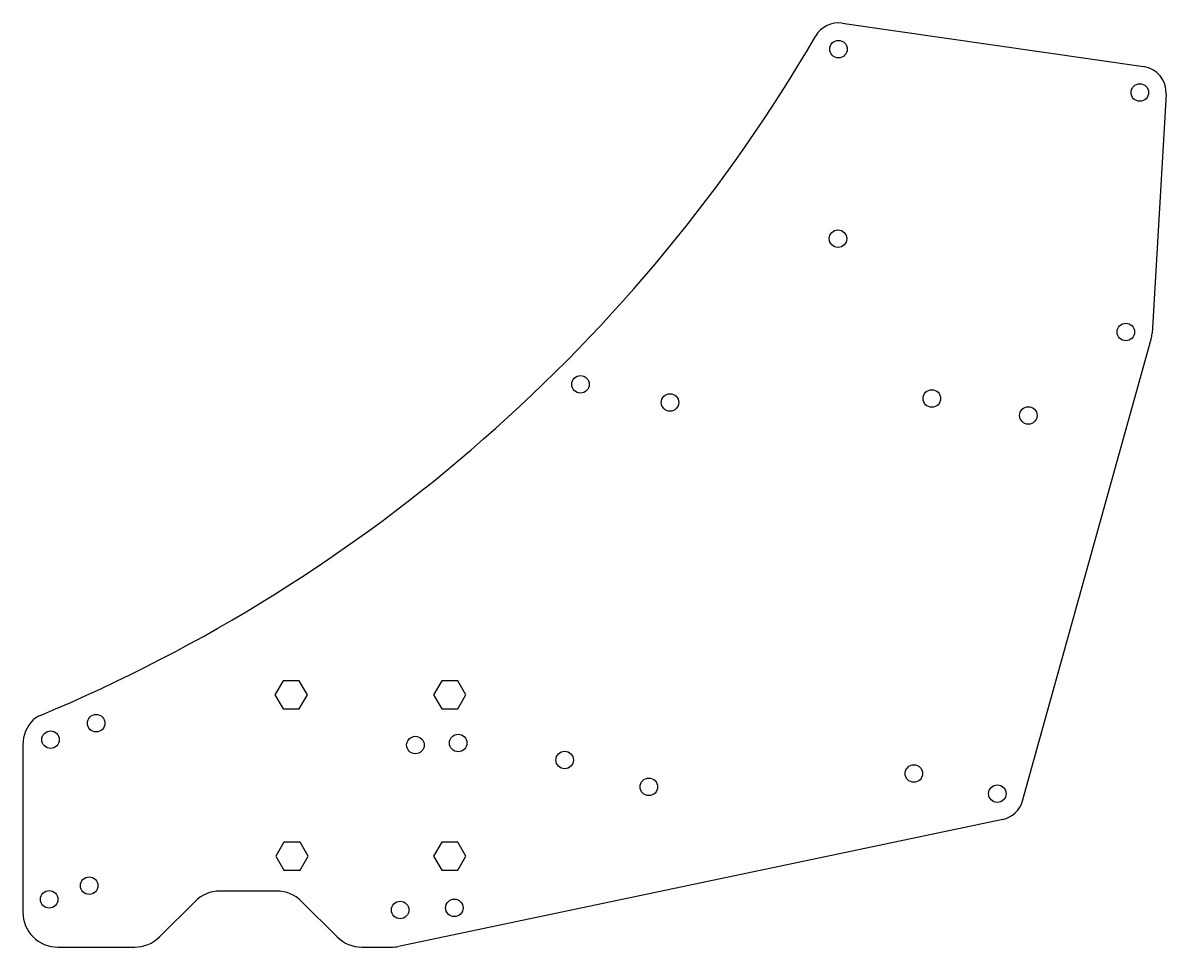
# Model space of a CAD drawing. Header units: millimetres. Extents: x -200 to 126, y -140 to 124.
import ezdxf

# ---------------------------------------------------------------- set-up
doc = ezdxf.new("R2010")
doc.units = ezdxf.units.MM

msp = doc.modelspace()

# ---------------------------------------------------------------- linework, layer by layer
at = {"color": 7, "linetype": 'Continuous', "lineweight": 25}
for p, q in [((33.85, 124.29), (119.85, 111.89)), ((126.27, 104.03), (122.26, 35.66)), ((85.34, -97.74), (122, 34.08)), ((-125.69, -63.55), (-128, -67.55)), ((-121.07, -63.55), (-125.69, -63.55)), ((-118.76, -67.55), (-121.07, -63.55)), ((-80.44, -63.55), (-82.75, -67.55)), ((-75.82, -63.55), (-80.44, -63.55)), ((-73.51, -67.55), (-75.82, -63.55)), ((-128, -67.55), (-125.69, -71.55)), ((-121.07, -71.55), (-118.76, -67.55)), ((-82.75, -67.55), (-80.44, -71.55)), ((-75.82, -71.55), (-73.51, -67.55)), ((-125.69, -71.55), (-121.07, -71.55)), ((-80.44, -71.55), (-75.82, -71.55)), ((-199.94, -81.77), (-199.94, -129.56)), ((79.66, -103.07), (-92.72, -139.34)), ((-125.44, -109.55), (-127.75, -113.55)), ((-120.82, -109.55), (-125.44, -109.55)), ((-118.51, -113.55), (-120.82, -109.55)), ((-80.44, -109.55), (-82.75, -113.55)), ((-75.82, -109.55), (-80.44, -109.55)), ((-73.51, -113.55), (-75.82, -109.55)), ((-127.75, -113.55), (-125.44, -117.55)), ((-120.82, -117.55), (-118.51, -113.55)), ((-82.75, -113.55), (-80.44, -117.55)), ((-75.82, -117.55), (-73.51, -113.55)), ((-125.44, -117.55), (-120.82, -117.55)), ((-80.44, -117.55), (-75.82, -117.55)), ((-127.48, -123.55), (-143.74, -123.55)), ((-150.81, -126.48), (-160.96, -136.63)), ((-110.26, -136.63), (-120.4, -126.48)), ((-189.94, -139.56), (-168.03, -139.56)), ((-103.19, -139.56), (-94.78, -139.56))]:
    msp.add_line(p, q, dxfattribs=at)
for centre in [(32.78, 116.87), (118.78, 104.47), (32.63, 62.75), (114.78, 36.09), (-40.84, 21.16), (59.43, 17.1), (-15.28, 15.98), (86.97, 12.27), (-179.03, -75.62), (-192.04, -80.3), (-87.93, -81.86), (-75.72, -81.25), (-45.33, -86.12), (54.3, -89.99), (-21.32, -93.78), (78.11, -95.73), (-181.03, -121.99), (-192.44, -125.9), (-92.3, -128.95), (-76.83, -128.34)]:
    msp.add_circle(centre, 2.5, dxfattribs=at)
for centre, radius, start, end in [((32.78, 116.87), 7.5, 81.7975, 149.8159), ((-373.17, 352.98), 462.12, 292.6864, 329.8159), ((118.78, 104.47), 7.5, 356.6485, 81.7975), ((114.78, 36.09), 7.5, 344.4568, 356.6485), ((-189.94, -81.77), 10, 134.7606, 180), ((-192.04, -80.3), 7.5, 112.6864, 131.2512), ((78.11, -95.73), 7.5, 281.884, 344.4568), ((-143.74, -133.55), 10, 90, 135), ((-127.48, -133.55), 10, 45, 90), ((-189.94, -129.56), 10, 180, 270), ((-168.03, -129.56), 10, 270, 315), ((-103.19, -129.56), 10, 225, 270), ((-94.78, -129.56), 10, 270, 281.884)]:
    msp.add_arc(centre, radius, start, end, dxfattribs=at)

doc.saveas('drawing.dxf')
